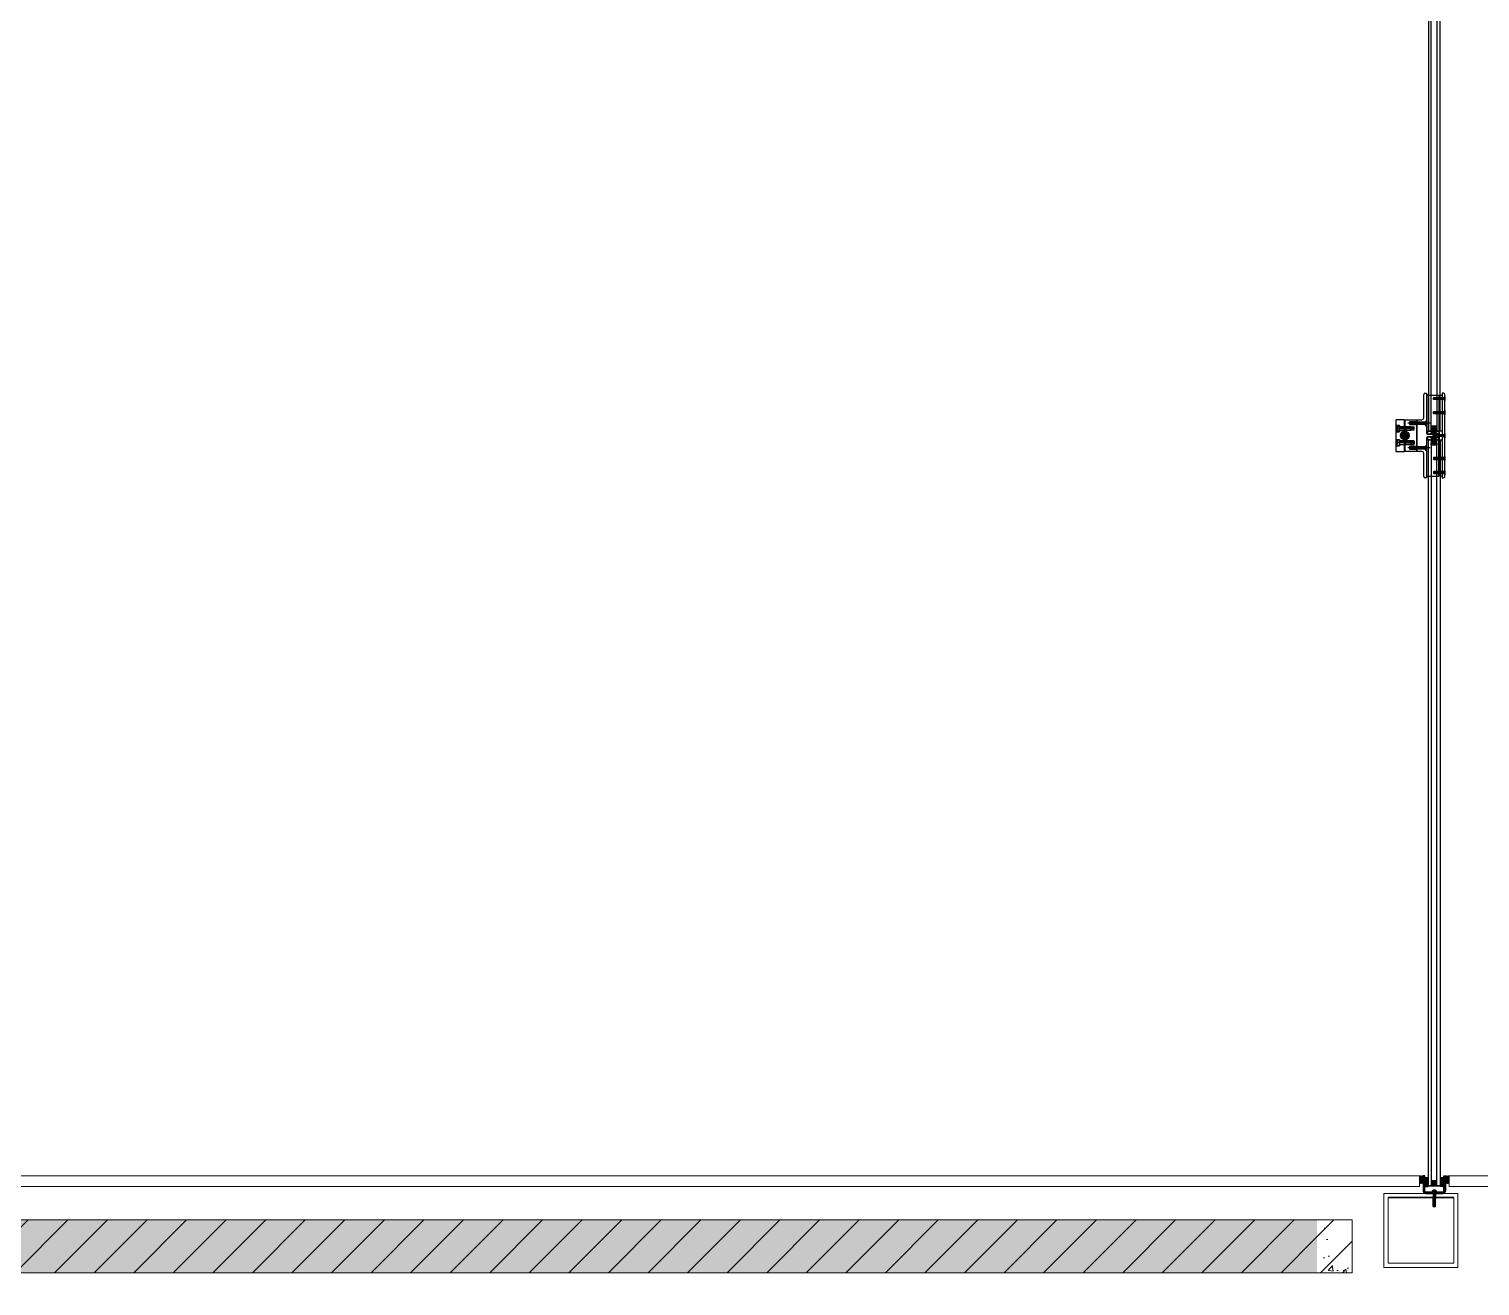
# Model space of a CAD drawing. Header units: inches. Extents: x 13084 to 220150, y 6494 to 167180.
# Drawn here: x 134261 to 138378, y 98767 to 102333 of the extents above; entities that cross this region are included whole.
import ezdxf

# ---------------------------------------------------------------- set-up
doc = ezdxf.new("R2010")
doc.units = ezdxf.units.IN
doc.header["$MEASUREMENT"] = 0
for name, color, linetype, lineweight in [('Ground Floor$0$A-G250-G-Walls-Precast-Concrete', 7, 'Continuous', 15), ('Ground Floor$0$A-G250-M-Walls-Curtain', 251, 'Continuous', 30), ('Ground Floor$0$A-G262-H-Precast-Panel', 251, 'Continuous', 5), ('Ground Floor$0$A-G312-M-Wall-Cladding-Panel', 7, 'Continuous', 9), ('Ground Floor$0$A-G321-M-Window', 251, 'Continuous', 9)]:
    doc.layers.add(name, color=color, linetype=linetype, lineweight=lineweight)
doc.layers.add('Ground Floor$0$A-G321-M-Window-Glaze', color=251, linetype='Continuous')
pattern_1 = [(50, (31615.24, 164129.57), (182.18467, -15.93909), [19.05, -209.55]), (355, (31615.24, 164129.57), (-35.24283, 191.05664), [15.24, -167.64]), (100.451, (31630.42, 164128.24), (146.9425, 175.1167), [16.19, -178.09]), (46.1842, (31615.24, 164180.37), (271.07904, -42.04233), [28.575, -314.325]), (96.6356, (31637.83, 164176.87), (237.40423, 247.42556), [24.285, -267.135]), (351.184, (31615.24, 164180.37), (237.4046, 247.4251), [22.86, -251.46]), (21, (31640.64, 164167.67), (151.61488, -102.26552), [19.05, -209.55]), (326, (31640.64, 164167.67), (61.80203, 184.18797), [15.24, -167.64]), (71.4514, (31653.27, 164159.15), (213.4165, 81.92286), [16.19, -178.09]), (37.5, (31615.24, 164129.57), (3.088603, 84.55504), [0, -165.608, 0, -170.18, 0, -168.275]), (7.5, (31615.24, 164129.57), (66.81966, 100.180575), [0, -97.028, 0, -161.798, 0, -64.135]), (327.5, (31558.6, 164129.57), (135.590595, -5.728744), [0, -63.5, 0, -198.12, 0, -262.89]), (317.5, (31533.2, 164129.57), (148.12918, 25.42649), [0, -82.55, 0, -131.572, 0, -186.69])]

# ---------------------------------------------------------------- blocks, each defined once
blk = doc.blocks.new('Ground Floor$0$curtain-wall')
at = {"layer": 'Ground Floor$0$A-G250-M-Walls-Curtain'}
blk.add_line((1777, -10562), (1963, -10562), dxfattribs=at)
at = {"layer": 'Ground Floor$0$A-G321-M-Window'}
for p, q in [((1765, -10550), (1975, -10550)), ((1765, -10760), (1765, -10550)), ((1777, -10748), (1777, -10562)), ((1963, -10562), (1963, -10748)), ((1975, -10550), (1975, -10760)), ((1975, -10760), (1765, -10760)), ((1963, -10748), (1777, -10748))]:
    blk.add_line(p, q, dxfattribs=at)
at = {"layer": 'Ground Floor$0$A-G321-M-Window-Glaze'}
for p, q in [((1891, -6313.4), (1891, -8386.4)), ((1899, -8386.4), (1899, -6313.4)), ((1915, -6313.4), (1915, -8386.4)), ((1925, -8386.4), (1925, -6313.4)), ((1878, -8349.9), (1878, -8283.9)), ((1882, -8279.9), (1886, -8279.9)), ((1886, -8279.9), (1886, -8391.9)), ((1886, -8284.9), (1921, -8284.9)), ((1886, -8284.9), (1886, -8387.4)), ((1891, -8284.9), (1886, -8284.9)), ((1891, -8387.4), (1891, -8284.9)), ((1906.6, -8291.9), (1906, -8292.5)), ((1906, -8297.3), (1906, -8292.5)), ((1906.6, -8297.9), (1906, -8297.3)), ((1906.6, -8291.9), (1910.6, -8291.9)), ((1910.6, -8297.9), (1906.6, -8297.9)), ((1938, -8294.9), (1907, -8294.9)), ((1910.6, -8291.9), (1910, -8292.5)), ((1910, -8297.3), (1910, -8292.5)), ((1910, -8292.5), (1931, -8292.5)), ((1910.6, -8297.9), (1910, -8297.3)), ((1931, -8297.3), (1910, -8297.3)), ((1910.6, -8297.9), (1910.6, -8291.9)), ((1910.6, -8291.9), (1934.7, -8291.9)), ((1934.7, -8297.9), (1910.6, -8297.9)), ((1921, -8284.9), (1921, -8395.9)), ((1925, -8387.4), (1925, -8284.9)), ((1925, -8284.9), (1930, -8284.9)), ((1930, -8279.9), (1930, -8519.9)), ((1934, -8279.9), (1930, -8279.9)), ((1930, -8284.9), (1930, -8387.4)), ((1931, -8292.5), (1931, -8291.9)), ((1931, -8291.9), (1931, -8297.9)), ((1931, -8297.9), (1931, -8297.3)), ((1934.7, -8291.9), (1937.8, -8288.9)), ((1934.7, -8297.9), (1934.7, -8291.9)), ((1937.8, -8300.9), (1934.7, -8297.9)), ((1938, -8292.6), (1935.5, -8292.6)), ((1938, -8293.7), (1935.5, -8293.7)), ((1938, -8296), (1935.5, -8296)), ((1938, -8297.2), (1935.5, -8297.2)), ((1937.8, -8300.9), (1937.8, -8288.9)), ((1937.8, -8288.9), (1938, -8288.9)), ((1938, -8300.9), (1937.8, -8300.9)), ((1938, -8515.9), (1938, -8283.9)), ((1938, -8288.9), (1938, -8300.9)), ((1938, -8297.3), (1938, -8292.5)), ((1823.5, -8354.9), (1798.5, -8354.9)), ((1798.5, -8354.9), (1798.5, -8444.9)), ((1823.5, -8444.9), (1823.5, -8354.9)), ((1824.5, -8354.9), (1824.5, -8444.9)), ((1825.5, -8444.9), (1825.5, -8354.9)), ((1825.5, -8354.9), (1858, -8354.9)), ((1858, -8354.9), (1858, -8360.9)), ((1858, -8444.9), (1858, -8354.9)), ((1858, -8354.9), (1873, -8354.9)), ((1885.8, -8372.9), (1885.8, -8356.9)), ((1906.6, -8331.9), (1906, -8332.5)), ((1906, -8337.3), (1906, -8332.5)), ((1906.6, -8337.9), (1906, -8337.3)), ((1906.6, -8331.9), (1910.6, -8331.9)), ((1910.6, -8337.9), (1906.6, -8337.9)), ((1938, -8334.9), (1907, -8334.9)), ((1910.6, -8331.9), (1910, -8332.5)), ((1910, -8337.3), (1910, -8332.5)), ((1910, -8332.5), (1931, -8332.5)), ((1910.6, -8337.9), (1910, -8337.3)), ((1931, -8337.3), (1910, -8337.3)), ((1910.6, -8337.9), (1910.6, -8331.9)), ((1910.6, -8331.9), (1934.7, -8331.9)), ((1934.7, -8337.9), (1910.6, -8337.9)), ((1931, -8332.5), (1931, -8331.9)), ((1931, -8331.9), (1931, -8337.9)), ((1931, -8337.9), (1931, -8337.3)), ((1934.7, -8331.9), (1937.8, -8328.9)), ((1934.7, -8337.9), (1934.7, -8331.9)), ((1937.8, -8340.9), (1934.7, -8337.9)), ((1938, -8332.6), (1935.5, -8332.6)), ((1938, -8333.7), (1935.5, -8333.7)), ((1938, -8336), (1935.5, -8336)), ((1938, -8337.2), (1935.5, -8337.2)), ((1937.8, -8340.9), (1937.8, -8328.9)), ((1937.8, -8328.9), (1938, -8328.9)), ((1938, -8340.9), (1937.8, -8340.9)), ((1938, -8328.9), (1938, -8340.9)), ((1938, -8337.3), (1938, -8332.5)), ((1798.5, -8370.9), (1809.5, -8370.9)), ((1798.5, -8388.9), (1809.5, -8388.9)), ((1799.5, -8375.3), (1799.5, -8371.9)), ((1799.5, -8371.9), (1809.5, -8371.9)), ((1799.5, -8384.5), (1799.5, -8375.3)), ((1804.5, -8375.3), (1799.5, -8375.3)), ((1799.5, -8377.6), (1804.5, -8377.6)), ((1850.5, -8379.9), (1799.5, -8379.9)), ((1799.5, -8382.2), (1804.5, -8382.2)), ((1799.5, -8387.9), (1799.5, -8384.5)), ((1799.5, -8384.5), (1804.5, -8384.5)), ((1809.5, -8387.9), (1799.5, -8387.9)), ((1809.5, -8388.9), (1809.5, -8370.9)), ((1809.5, -8371.9), (1809.5, -8374.9)), ((1809.5, -8374.4), (1823.5, -8374.4)), ((1809.5, -8384.9), (1809.5, -8374.9)), ((1809.5, -8374.9), (1849.5, -8374.9)), ((1809.5, -8375.9), (1841.9, -8375.9)), ((1809.5, -8383.9), (1809.5, -8375.9)), ((1809.5, -8383.9), (1841.9, -8383.9)), ((1849.5, -8384.9), (1809.5, -8384.9)), ((1809.5, -8384.9), (1809.5, -8387.9)), ((1809.5, -8385.4), (1823.5, -8385.4)), ((1824.3, -8387.9), (1812.6, -8399.6)), ((1826, -8388), (1812.7, -8401.3)), ((1822.4, -8388.1), (1812.8, -8397.7)), ((1827.5, -8388.2), (1813, -8402.8)), ((1828.9, -8388.7), (1813.4, -8404.2)), ((1819.8, -8388.9), (1813.6, -8395.1)), ((1830.1, -8389.2), (1813.9, -8405.4)), ((1831.2, -8389.9), (1814.6, -8406.5)), ((1832.2, -8390.6), (1815.3, -8407.5)), ((1833.1, -8391.5), (1816.2, -8408.4)), ((1834, -8392.4), (1817.1, -8409.3)), ((1834.7, -8393.4), (1818.1, -8410)), ((1835.3, -8394.6), (1819.3, -8410.6)), ((1835.9, -8395.8), (1820.5, -8411.2)), ((1836.3, -8397.2), (1821.9, -8411.6)), ((1841.6, -8374.9), (1825.5, -8374.9)), ((1825.5, -8384.9), (1841.6, -8384.9)), ((1826.5, -8374.9), (1826.5, -8384.9)), ((1826.5, -8375.9), (1826.5, -8374.9)), ((1850.5, -8375.9), (1826.5, -8375.9)), ((1826.5, -8384.9), (1826.5, -8383.9)), ((1826.5, -8383.9), (1850.5, -8383.9)), ((1896, -8364.9), (1833, -8364.9)), ((1838.6, -8360.9), (1838, -8361.5)), ((1838, -8361.5), (1838, -8368.3)), ((1838, -8368.3), (1838.6, -8368.9)), ((1858, -8360.9), (1838.6, -8360.9)), ((1838.6, -8368.9), (1858, -8368.9)), ((1841.6, -8384.9), (1841.6, -8374.9)), ((1841.9, -8383.9), (1841.9, -8375.9)), ((1841.9, -8375.9), (1845, -8379.9)), ((1841.9, -8383.9), (1845, -8379.9)), ((1843.8, -8360.9), (1843, -8361.7)), ((1849.5, -8374.9), (1850.5, -8375.9)), ((1849.5, -8374.9), (1849.5, -8384.9)), ((1849.5, -8384.9), (1850.5, -8383.9)), ((1850.5, -8383.9), (1850.5, -8375.9)), ((1858, -8368.9), (1858, -8430.9)), ((1881.6, -8368.9), (1881.6, -8360.9)), ((1886, -8362), (1882.5, -8362)), ((1886, -8363.4), (1882.5, -8363.4)), ((1886, -8366.3), (1882.5, -8366.3)), ((1886, -8367.8), (1882.5, -8367.8)), ((1886, -8368.1), (1886, -8361.7)), ((1886, -8387.4), (1891, -8387.4)), ((1890, -8395.9), (1922, -8387.4)), ((1922, -8395.9), (1890, -8387.4)), ((1890, -8395.9), (1918, -8395.9)), ((1891, -8386.4), (1892, -8387.4)), ((1892, -8387.4), (1891, -8386.4)), ((1892, -8387.4), (1898, -8387.4)), ((1898, -8387.4), (1892, -8387.4)), ((1898, -8387.4), (1899, -8386.4)), ((1899, -8386.4), (1898, -8387.4)), ((1899, -8379.4), (1915, -8372.4)), ((1899, -8372.4), (1915, -8379.4)), ((1899, -8379.4), (1899, -8372.4)), ((1899, -8372.4), (1915, -8372.4)), ((1915, -8379.4), (1899, -8379.4)), ((1906.6, -8396.9), (1906, -8397.5)), ((1906, -8397.5), (1906, -8402.3)), ((1910.6, -8396.9), (1906.6, -8396.9)), ((1910.6, -8396.9), (1910, -8397.5)), ((1910, -8402.3), (1910, -8397.5)), ((1910, -8397.5), (1931, -8397.5)), ((1910.6, -8402.9), (1910.6, -8396.9)), ((1910.6, -8396.9), (1934.7, -8396.9)), ((1915, -8372.4), (1915, -8379.4)), ((1915, -8386.4), (1916, -8387.4)), ((1916, -8387.4), (1915, -8386.4)), ((1916, -8387.4), (1924, -8387.4)), ((1924, -8387.4), (1916, -8387.4)), ((1918, -8395.9), (1918, -8403.9)), ((1924, -8387.4), (1925, -8386.4)), ((1925, -8386.4), (1924, -8387.4)), ((1930, -8387.4), (1925, -8387.4)), ((1931, -8397.5), (1931, -8396.9)), ((1931, -8396.9), (1931, -8402.9)), ((1934.7, -8396.9), (1937.8, -8393.9)), ((1934.7, -8402.9), (1934.7, -8396.9)), ((1938, -8397.6), (1935.5, -8397.6)), ((1937.8, -8405.9), (1937.8, -8393.9)), ((1937.8, -8393.9), (1938, -8393.9)), ((1938, -8393.9), (1938, -8405.9)), ((1938, -8402.3), (1938, -8397.5)), ((1798.5, -8410.9), (1809.5, -8410.9)), ((1798.5, -8428.9), (1809.5, -8428.9)), ((1809.5, -8411.9), (1799.5, -8411.9)), ((1799.5, -8411.9), (1799.5, -8415.3)), ((1799.5, -8415.3), (1799.5, -8424.5)), ((1799.5, -8415.3), (1804.5, -8415.3)), ((1799.5, -8417.6), (1804.5, -8417.6)), ((1850.5, -8419.9), (1799.5, -8419.9)), ((1799.5, -8422.2), (1804.5, -8422.2)), ((1804.5, -8424.5), (1799.5, -8424.5)), ((1799.5, -8424.5), (1799.5, -8427.9)), ((1799.5, -8427.9), (1809.5, -8427.9)), ((1809.5, -8410.9), (1809.5, -8428.9)), ((1809.5, -8414.9), (1809.5, -8411.9)), ((1809.5, -8414.4), (1823.5, -8414.4)), ((1809.5, -8414.9), (1809.5, -8424.9)), ((1849.5, -8414.9), (1809.5, -8414.9)), ((1809.5, -8415.9), (1841.9, -8415.9)), ((1809.5, -8415.9), (1809.5, -8423.9)), ((1809.5, -8423.9), (1841.9, -8423.9)), ((1809.5, -8427.9), (1809.5, -8424.9)), ((1809.5, -8424.9), (1849.5, -8424.9)), ((1809.5, -8425.4), (1823.5, -8425.4)), ((1836.5, -8398.7), (1823.4, -8411.8)), ((1836.6, -8400.4), (1825.1, -8411.9)), ((1825.5, -8414.9), (1841.6, -8414.9)), ((1841.6, -8424.9), (1825.5, -8424.9)), ((1826.5, -8424.9), (1826.5, -8414.9)), ((1826.5, -8414.9), (1826.5, -8415.9)), ((1826.5, -8415.9), (1850.5, -8415.9)), ((1850.5, -8423.9), (1826.5, -8423.9)), ((1826.5, -8423.9), (1826.5, -8424.9)), ((1836.3, -8402.4), (1827.1, -8411.6)), ((1835.4, -8405.1), (1829.8, -8410.7)), ((1896, -8434.9), (1833, -8434.9)), ((1838.6, -8430.9), (1838, -8431.5)), ((1838, -8431.5), (1838, -8438.3)), ((1838, -8438.3), (1838.6, -8438.9)), ((1858, -8430.9), (1838.6, -8430.9)), ((1838.6, -8438.9), (1858, -8438.9)), ((1841.6, -8414.9), (1841.6, -8424.9)), ((1841.9, -8415.9), (1841.9, -8423.9)), ((1841.9, -8415.9), (1845, -8419.9)), ((1841.9, -8423.9), (1845, -8419.9)), ((1843.8, -8430.9), (1843, -8431.7)), ((1849.5, -8414.9), (1850.5, -8415.9)), ((1849.5, -8424.9), (1849.5, -8414.9)), ((1849.5, -8424.9), (1850.5, -8423.9)), ((1850.5, -8415.9), (1850.5, -8423.9)), ((1858, -8438.9), (1858, -8444.9)), ((1881.6, -8438.9), (1881.6, -8430.9)), ((1886, -8432), (1882.5, -8432)), ((1886, -8433.4), (1882.5, -8433.4)), ((1886, -8436.3), (1882.5, -8436.3)), ((1886, -8437.8), (1882.5, -8437.8)), ((1885.8, -8442.9), (1885.8, -8426.9)), ((1886, -8407.9), (1886, -8519.9)), ((1886, -8412.4), (1886, -8514.9)), ((1891, -8412.4), (1886, -8412.4)), ((1886, -8438.1), (1886, -8431.7)), ((1890, -8412.4), (1922, -8403.9)), ((1922, -8412.4), (1890, -8403.9)), ((1918, -8403.9), (1890, -8403.9)), ((1891, -8413.4), (1892, -8412.4)), ((1891, -8514.9), (1891, -8412.4)), ((1891, -10527.6), (1891, -8413.4)), ((1892, -8412.4), (1898, -8412.4)), ((1898, -8412.4), (1899, -8413.4)), ((1899, -8413.4), (1899, -10527.6)), ((1899, -8420.4), (1915, -8427.4)), ((1899, -8427.4), (1915, -8420.4)), ((1899, -8427.4), (1899, -8420.4)), ((1899, -8420.4), (1915, -8420.4)), ((1915, -8427.4), (1899, -8427.4)), ((1939.1, -8399.9), (1902.8, -8399.9)), ((1906.6, -8402.9), (1906, -8402.3)), ((1906.6, -8402.9), (1910.6, -8402.9)), ((1938, -8399.9), (1907, -8399.9)), ((1910.6, -8402.9), (1910, -8402.3)), ((1931, -8402.3), (1910, -8402.3)), ((1934.7, -8402.9), (1910.6, -8402.9)), ((1915, -8413.4), (1916, -8412.4)), ((1915, -10527.6), (1915, -8413.4)), ((1915, -8420.4), (1915, -8427.4)), ((1916, -8412.4), (1924, -8412.4)), ((1921, -8514.9), (1921, -8403.9)), ((1924, -8412.4), (1925, -8413.4)), ((1925, -8514.9), (1925, -8412.4)), ((1925, -8412.4), (1930, -8412.4)), ((1925, -8413.4), (1925, -10527.6)), ((1930, -8412.4), (1930, -8514.9)), ((1931, -8402.9), (1931, -8402.3)), ((1937.8, -8405.9), (1934.7, -8402.9)), ((1938, -8398.7), (1935.5, -8398.7)), ((1938, -8401), (1935.5, -8401)), ((1938, -8402.2), (1935.5, -8402.2)), ((1938, -8405.9), (1937.8, -8405.9)), ((1798.5, -8444.9), (1823.5, -8444.9)), ((1858, -8444.9), (1825.5, -8444.9)), ((1873, -8444.9), (1858, -8444.9)), ((1878, -8515.9), (1878, -8449.9)), ((1906.6, -8461.9), (1906, -8462.5)), ((1906, -8462.5), (1906, -8467.3)), ((1906.6, -8467.9), (1906, -8467.3)), ((1910.6, -8461.9), (1906.6, -8461.9)), ((1906.6, -8467.9), (1910.6, -8467.9)), ((1938, -8464.9), (1907, -8464.9)), ((1910.6, -8461.9), (1910, -8462.5)), ((1910, -8462.5), (1910, -8467.3)), ((1931, -8462.5), (1910, -8462.5)), ((1910.6, -8467.9), (1910, -8467.3)), ((1910, -8467.3), (1931, -8467.3)), ((1910.6, -8461.9), (1910.6, -8467.9)), ((1934.7, -8461.9), (1910.6, -8461.9)), ((1910.6, -8467.9), (1934.7, -8467.9)), ((1931, -8467.9), (1931, -8461.9)), ((1931, -8461.9), (1931, -8462.5)), ((1931, -8467.3), (1931, -8467.9)), ((1937.8, -8458.9), (1934.7, -8461.9)), ((1934.7, -8461.9), (1934.7, -8467.9)), ((1934.7, -8467.9), (1937.8, -8470.9)), ((1938, -8462.6), (1935.5, -8462.6)), ((1938, -8463.7), (1935.5, -8463.7)), ((1938, -8466), (1935.5, -8466)), ((1938, -8467.2), (1935.5, -8467.2)), ((1937.8, -8458.9), (1937.8, -8470.9)), ((1938, -8458.9), (1937.8, -8458.9)), ((1937.8, -8470.9), (1938, -8470.9)), ((1938, -8470.9), (1938, -8458.9)), ((1938, -8462.5), (1938, -8467.3)), ((1886, -8519.9), (1882, -8519.9)), ((1886, -8514.9), (1921, -8514.9)), ((1886, -8514.9), (1891, -8514.9)), ((1906.6, -8501.9), (1906, -8502.5)), ((1906, -8502.5), (1906, -8507.3)), ((1906.6, -8507.9), (1906, -8507.3)), ((1910.6, -8501.9), (1906.6, -8501.9)), ((1906.6, -8507.9), (1910.6, -8507.9)), ((1938, -8504.9), (1907, -8504.9)), ((1910.6, -8501.9), (1910, -8502.5)), ((1910, -8502.5), (1910, -8507.3)), ((1931, -8502.5), (1910, -8502.5)), ((1910.6, -8507.9), (1910, -8507.3)), ((1910, -8507.3), (1931, -8507.3)), ((1910.6, -8501.9), (1910.6, -8507.9)), ((1934.7, -8501.9), (1910.6, -8501.9)), ((1910.6, -8507.9), (1934.7, -8507.9)), ((1930, -8514.9), (1925, -8514.9)), ((1930, -8519.9), (1934, -8519.9)), ((1931, -8507.9), (1931, -8501.9)), ((1931, -8501.9), (1931, -8502.5)), ((1931, -8507.3), (1931, -8507.9)), ((1937.8, -8498.9), (1934.7, -8501.9)), ((1934.7, -8501.9), (1934.7, -8507.9)), ((1934.7, -8507.9), (1937.8, -8510.9)), ((1938, -8502.6), (1935.5, -8502.6)), ((1938, -8503.7), (1935.5, -8503.7)), ((1938, -8506), (1935.5, -8506)), ((1938, -8507.2), (1935.5, -8507.2)), ((1937.8, -8498.9), (1937.8, -8510.9)), ((1938, -8498.9), (1937.8, -8498.9)), ((1937.8, -8510.9), (1938, -8510.9)), ((1938, -8510.9), (1938, -8498.9)), ((1938, -8502.5), (1938, -8507.3)), ((1866.4, -10509.4), (1870.5, -10505.4)), ((1866.8, -10508.3), (1873.6, -10515.1)), ((1866.9, -10512.9), (1869, -10515)), ((1867.1, -10513.2), (1874.2, -10506.1)), ((1869, -10505.9), (1876, -10512.9)), ((1869.6, -10515.2), (1876.2, -10508.6)), ((1873.1, -10505.6), (1876.3, -10508.8)), ((1880.6, -10499.9), (1876.6, -10499.9)), ((1876.6, -10499.9), (1876.6, -10544)), ((1876.6, -10504, 0), (1880.6, -10508, 0)), ((1876.6, -10506.2, 0), (1880.6, -10510.2, 0)), ((1876.6, -10510.7, 0), (1880.6, -10514.7, 0)), ((1876.6, -10513, 0), (1880.6, -10517, 0)), ((1876.6, -10517.5, 0), (1880.6, -10521.5, 0)), ((1876.6, -10519.7, 0), (1880.6, -10523.7, 0)), ((1876.6, -10524.2, 0), (1880.6, -10528.2, 0)), ((1876.6, -10526.4, 0), (1880.6, -10530.4, 0)), ((1876.6, -10530.9, 0), (1880.6, -10534.9, 0)), ((1876.6, -10533.2, 0), (1880.6, -10537.2, 0)), ((1876.6, -10537.7, 0), (1880.6, -10541.7, 0)), ((1877, -10499.9, 0), (1880.6, -10503.5, 0)), ((1879.2, -10499.9, 0), (1880.6, -10501.2, 0)), ((1880.6, -10544), (1880.6, -10499.9)), ((1886.7, -10510.8, 0), (1880.6, -10517, 0)), ((1882.2, -10510.8, 0), (1880.6, -10512.5, 0)), ((1890.6, -10510.8), (1880.6, -10510.8)), ((1880.6, -10510.8), (1880.6, -10530.6)), ((1890.6, -10511.5, 0), (1880.6, -10521.5, 0)), ((1890.6, -10516, 0), (1880.6, -10526, 0)), ((1890.6, -10520.5, 0), (1880.6, -10530.5, 0)), ((1880.6, -10530.6), (1890.6, -10530.6)), ((1890.6, -10525, 0), (1885, -10530.6, 0)), ((1890.6, -10529.5, 0), (1889.5, -10530.6, 0)), ((1890.6, -10530.6), (1890.6, -10510.8)), ((1890.6, -10528.6), (1925.4, -10528.6)), ((1892, -10528.6), (1891, -10527.6)), ((1898, -10528.6), (1892, -10528.6)), ((1899, -10527.6), (1898, -10528.6)), ((1899, -10520.6), (1915, -10513.6)), ((1899, -10513.6), (1915, -10520.6)), ((1899, -10513.6), (1915, -10513.6)), ((1899, -10520.6), (1915, -10520.6)), ((1916, -10528.6), (1915, -10527.6)), ((1924, -10528.6), (1916, -10528.6)), ((1925, -10527.6), (1924, -10528.6)), ((1931.6, -10510.8, 0), (1925.4, -10517, 0)), ((1927.1, -10510.8, 0), (1925.4, -10512.6, 0)), ((1925.4, -10530.6), (1925.4, -10510.8)), ((1925.4, -10510.8), (1935.4, -10510.8)), ((1935.4, -10511.5, 0), (1925.4, -10521.5, 0)), ((1935.4, -10516, 0), (1925.4, -10526, 0)), ((1935.4, -10520.5, 0), (1925.4, -10530.5, 0)), ((1935.4, -10530.6), (1925.4, -10530.6)), ((1935.4, -10525, 0), (1929.9, -10530.6, 0)), ((1935.4, -10529.5, 0), (1934.4, -10530.6, 0)), ((1935.4, -10499.9), (1939.4, -10499.9)), ((1935.4, -10544), (1935.4, -10499.9)), ((1935.4, -10502.2, 0), (1939.4, -10506.2, 0)), ((1935.4, -10504.5, 0), (1939.4, -10508.5, 0)), ((1935.4, -10509, 0), (1939.4, -10513, 0)), ((1935.4, -10510.8), (1935.4, -10530.6)), ((1935.4, -10511.2, 0), (1939.4, -10515.2, 0)), ((1935.4, -10515.7, 0), (1939.4, -10519.7, 0)), ((1935.4, -10518, 0), (1939.4, -10522, 0)), ((1935.4, -10522.4, 0), (1939.4, -10526.4, 0)), ((1935.4, -10524.7, 0), (1939.4, -10528.7, 0)), ((1935.4, -10529.2, 0), (1939.4, -10533.2, 0)), ((1935.4, -10531.4, 0), (1939.4, -10535.4, 0)), ((1935.4, -10535.9, 0), (1939.4, -10539.9, 0)), ((1935.4, -10538.2, 0), (1939.4, -10542.2, 0)), ((1937.6, -10499.9, 0), (1939.4, -10501.7, 0)), ((1939.4, -10499.9), (1939.4, -10544)), ((1942.9, -10505.6), (1939.7, -10508.8)), ((1946.4, -10515.2), (1939.8, -10508.6)), ((1947, -10505.9), (1940, -10512.9)), ((1948.9, -10513.2), (1941.8, -10506.1)), ((1949.2, -10508.3), (1942.4, -10515.1)), ((1949.6, -10509.4), (1945.5, -10505.4)), ((1949.1, -10512.9), (1947, -10515)), ((1876.6, -10539.9, 0), (1880.6, -10543.9, 0)), ((1876.6, -10544.4, 0), (1882.2, -10550, 0)), ((1933.4, -10546), (1882.6, -10546)), ((1882.6, -10550), (1933.4, -10550)), ((1882.7, -10546, 0), (1886.7, -10550, 0)), ((1884.9, -10546, 0), (1888.9, -10550, 0)), ((1889.4, -10546, 0), (1893.4, -10550, 0)), ((1891.6, -10546, 0), (1895.6, -10550, 0)), ((1896.1, -10546, 0), (1900.1, -10550, 0)), ((1898.4, -10546, 0), (1902.4, -10550, 0)), ((1902.9, -10546, 0), (1906.9, -10550, 0)), ((1904.1, -10549), (1905, -10554.2)), ((1904.1, -10549), (1911.9, -10549)), ((1904.3, -10544.6), (1904.3, -10546)), ((1904.3, -10544.6), (1911.7, -10544.6)), ((1904.3, -10546), (1911.7, -10546)), ((1905, -10549), (1905, -10564.2)), ((1905, -10560.2), (1905.4, -10561.9)), ((1905, -10564.2), (1905.1, -10560.6)), ((1905, -10564.2), (1905.4, -10565.9)), ((1906.2, -10564.2), (1905, -10564.2)), ((1905, -10587), (1905, -10564.2)), ((1906.2, -10568.2), (1905, -10568.2)), ((1905, -10568.2), (1905.4, -10569.9)), ((1906.2, -10572.2), (1905, -10572.2)), ((1905, -10572.2), (1905.4, -10573.9)), ((1905, -10576.2), (1905.3, -10577.7)), ((1906.2, -10576.2), (1905, -10576.2)), ((1905.1, -10546, 0), (1907, -10547.9, 0)), ((1905.3, -10577.7), (1907.6, -10577.7)), ((1906.1, -10579), (1905.3, -10577.7)), ((1906.4, -10562.4), (1905.4, -10561.9)), ((1906.4, -10566.4), (1905.4, -10565.9)), ((1906.4, -10570.4), (1905.4, -10569.9)), ((1906.4, -10574.4), (1905.4, -10573.9)), ((1908, -10546), (1905.7, -10543.7)), ((1906.4, -10579.4), (1905.8, -10579.8)), ((1906.4, -10580.1), (1905.8, -10579.8)), ((1906, -10562.2), (1906, -10564.2)), ((1906.1, -10566.3), (1906.1, -10568.2)), ((1906.1, -10570.3), (1906.1, -10572.2)), ((1906.1, -10576.2), (1906.1, -10574.3)), ((1906.1, -10579), (1907.6, -10579)), ((1906.3, -10579), (1906.4, -10579.4)), ((1906.4, -10579.4), (1908, -10579)), ((1906.4, -10580.1), (1909.8, -10579.2)), ((1906.6, -10563.8), (1906.6, -10562.8)), ((1906.6, -10567.8), (1906.6, -10566.8)), ((1906.6, -10571.8), (1906.6, -10570.8)), ((1906.6, -10575.8), (1906.6, -10574.8)), ((1906.6, -10580.1), (1906.9, -10581.3)), ((1907, -10547.9, 0), (1909.1, -10550, 0)), ((1907.1, -10549), (1908, -10554.2)), ((1907.6, -10555), (1908.4, -10555)), ((1907.6, -10579), (1907.6, -10555)), ((1907.6, -10556), (1908.4, -10556)), ((1907.6, -10575.2), (1908.4, -10575.2)), ((1907.6, -10575.8), (1908.4, -10575.8)), ((1908, -10543.2), (1908, -10546)), ((1908, -10546), (1910.3, -10543.7)), ((1908.9, -10549), (1908, -10554.2)), ((1908, -10549), (1908, -10554.2)), ((1908.4, -10579), (1908.4, -10555)), ((1910.7, -10577.7), (1908.4, -10577.7)), ((1909.9, -10579), (1908.4, -10579)), ((1909.6, -10579.3), (1909.2, -10580.7)), ((1909.4, -10563.8), (1909.4, -10562.8)), ((1909.4, -10567.8), (1909.4, -10566.8)), ((1909.4, -10571.8), (1909.4, -10570.8)), ((1909.4, -10575.8), (1909.4, -10574.8)), ((1909.6, -10546, 0), (1913.6, -10550, 0)), ((1909.6, -10562.4), (1910, -10562.2)), ((1909.6, -10566.4), (1910.6, -10565.9)), ((1909.6, -10570.4), (1910.6, -10569.9)), ((1909.6, -10574.4), (1910.6, -10573.9)), ((1909.8, -10558.4), (1909.8, -10562.4)), ((1909.8, -10564.2), (1910, -10564.2)), ((1909.8, -10568.2), (1911, -10568.2)), ((1909.8, -10572.2), (1911, -10572.2)), ((1909.8, -10576.2), (1911, -10576.2)), ((1909.8, -10579.2), (1910.4, -10578.9)), ((1909.9, -10566.3), (1909.9, -10568.2)), ((1909.9, -10570.3), (1909.9, -10572.2)), ((1909.9, -10576.2), (1909.9, -10574.3)), ((1909.9, -10579), (1910.7, -10577.7)), ((1910, -10558.7), (1910, -10564.2)), ((1910.1, -10578.7), (1910.4, -10578.9)), ((1910.2, -10557.9), (1911, -10557.8)), ((1911, -10564.2), (1910.6, -10565.9)), ((1911, -10568.2), (1910.6, -10569.9)), ((1911, -10572.2), (1910.6, -10573.9)), ((1911, -10576.2), (1910.7, -10577.7)), ((1911, -10564.2), (1910.8, -10558.6)), ((1911.9, -10549), (1911, -10554.2)), ((1911, -10549), (1911, -10564.2)), ((1911, -10587), (1911, -10564.2)), ((1911.7, -10544.6), (1911.7, -10546)), ((1911.8, -10546, 0), (1915.8, -10550, 0)), ((1916.3, -10546, 0), (1920.3, -10550, 0)), ((1918.6, -10546, 0), (1922.6, -10550, 0)), ((1923.1, -10546, 0), (1925, -10547.9, 0)), ((1925, -10547.9, 0), (1927.1, -10550, 0)), ((1925.3, -10546, 0), (1929.3, -10550, 0)), ((1929.8, -10546, 0), (1933.8, -10550, 0)), ((1932.1, -10546, 0), (1935.6, -10549.6, 0)), ((1935.3, -10544.7, 0), (1938.2, -10547.7, 0)), ((1935.4, -10542.6, 0), (1939, -10546.2, 0)), ((1911, -10587), (1905, -10587)), ((1908, -10588.7), (1905, -10587)), ((1906.9, -10581.3), (1906.3, -10581.6)), ((1906.9, -10582), (1906.3, -10581.6)), ((1907.4, -10583.1), (1906.8, -10583.5)), ((1907.4, -10583.8), (1906.8, -10583.5)), ((1906.9, -10581.3), (1909.2, -10580.7)), ((1906.9, -10582), (1909.2, -10581.4)), ((1907.1, -10581.9), (1907.4, -10583.1)), ((1907.4, -10583.1), (1908.7, -10582.8)), ((1907.4, -10583.8), (1908.7, -10583.5)), ((1908, -10585.3), (1907.6, -10583.8)), ((1908, -10585.3), (1908.5, -10583.6)), ((1911, -10587), (1908, -10588.7)), ((1909, -10581.4), (1908.7, -10582.8)), ((1908.7, -10582.8), (1909.3, -10583.2)), ((1908.7, -10583.5), (1909.3, -10583.2)), ((1909.2, -10580.7), (1909.8, -10581)), ((1909.2, -10581.4), (1909.8, -10581))]:
    blk.add_line(p, q, dxfattribs=at)
at = {"layer": 'Ground Floor$0$A-G321-M-Window-Glaze', "elevation": 0}
for points in [[(1843.8, -8368.9), (1843.8, -8360.9), (1881.6, -8360.9), (1885.8, -8356.9), (1886, -8356.9), (1886, -8372.9), (1885.8, -8372.9), (1881.6, -8368.9), (1843.8, -8368.9), (1843, -8368.1), (1843, -8361.7), (1881.6, -8361.7), (1881.6, -8360.9), (1881.6, -8368.9), (1881.6, -8368.1), (1843, -8368.1)], [(1843.8, -8438.9), (1843.8, -8430.9), (1881.6, -8430.9), (1885.8, -8426.9), (1886, -8426.9), (1886, -8442.9), (1885.8, -8442.9), (1881.6, -8438.9), (1843.8, -8438.9), (1843, -8438.1), (1843, -8431.7), (1881.6, -8431.7), (1881.6, -8430.9), (1881.6, -8438.9), (1881.6, -8438.1), (1843, -8438.1)]]:
    blk.add_lwpolyline(points, dxfattribs=at)
at = {"layer": 'Ground Floor$0$A-G321-M-Window-Glaze'}
for points in [[(1890, -8387.4), (1922, -8387.4), (1922, -8395.9), (1890, -8395.9)], [(1890, -8403.9), (1922, -8403.9), (1922, -8412.4), (1890, -8412.4)]]:
    blk.add_lwpolyline(points, close=True, dxfattribs=at)
for centre, radius in [((1824.6, -8399.9), 12.3), ((1824.6, -8399.9), 12), ((1871.5, -10510.4), 5.14), ((1944.5, -10510.4), 5.14)]:
    blk.add_circle(centre, radius, dxfattribs=at)
for centre, radius, start, end in [((1882, -8283.9), 4, 90, 180), ((1934, -8283.9), 4, 0, 90), ((1938.6, -8294.9), 3.3, 159.5182, 200.4818), ((1938.8, -8293.2), 3.3, 169.9239, 190.0761), ((1938.8, -8296.6), 3.3, 169.9239, 190.0761), ((1873, -8349.9), 5, 270, 0), ((1938.6, -8334.9), 3.3, 159.5182, 200.4818), ((1938.8, -8333.2), 3.3, 169.9239, 190.0761), ((1938.8, -8336.6), 3.3, 169.9239, 190.0761), ((1800, -8376.4), 4.62, 345.5223, 14.4777), ((1800.5, -8379.9), 4.62, 330, 30), ((1800, -8383.3), 4.62, 345.5223, 14.4777), ((1886.7, -8364.9), 4.4, 160.8501, 199.1499), ((1886.8, -8362.7), 4.4, 170.5596, 189.4404), ((1886.8, -8367.1), 4.4, 170.5596, 189.4404), ((1890, -8391.9), 4, 180, 270), ((1907, -8414.6), 35.1, 76.8419, 103.1581), ((1907, -8416.6), 35.1, 76.8419, 103.1581), ((1907, -8416.6), 35.1, 76.8419, 103.1581), ((1907, -8418.6), 35.1, 76.8419, 103.1581), ((1907, -8420.6), 35.1, 76.8419, 103.1581), ((1938.8, -8398.2), 3.3, 169.9239, 190.0761), ((1800, -8416.4), 4.62, 345.5223, 14.4777), ((1800.5, -8419.9), 4.62, 330, 30), ((1800, -8423.4), 4.62, 345.5223, 14.4777), ((1886.7, -8434.9), 4.4, 160.8501, 199.1499), ((1886.8, -8432.7), 4.4, 170.5596, 189.4404), ((1886.8, -8437.1), 4.4, 170.5596, 189.4404), ((1890, -8407.9), 4, 90, 180), ((1907, -8379.2), 35.1, 256.8419, 283.1581), ((1907, -8381.2), 35.1, 256.8419, 283.1581), ((1907, -8383.2), 35.1, 256.8419, 283.1581), ((1907, -8383.2), 35.1, 256.8419, 283.1581), ((1907, -8385.2), 35.1, 256.8419, 283.1581), ((1938.6, -8399.9), 3.3, 159.5182, 200.4818), ((1938.8, -8401.6), 3.3, 169.9239, 190.0761), ((1873, -8449.9), 5, 0, 90), ((1938.6, -8464.9), 3.3, 159.5182, 200.4818), ((1938.8, -8463.2), 3.3, 169.9239, 190.0761), ((1938.8, -8466.6), 3.3, 169.9239, 190.0761), ((1882, -8515.9), 4, 180, 270), ((1934, -8515.9), 4, 270, 0), ((1938.6, -8504.9), 3.3, 159.5182, 200.4818), ((1938.8, -8503.2), 3.3, 169.9239, 190.0761), ((1938.8, -8506.6), 3.3, 169.9239, 190.0761), ((1871.3, -10483.9), 16.8, 251.8031, 288.1793), ((1870.7, -10482.3), 20.5, 256.8812, 286.5423), ((1866.6, -10459.2), 45.8, 269.3976, 282.6), ((1871.5, -10509.7), 6.93, 218.8254, 317.0984), ((1870.9, -10509.6), 8.38, 234.9553, 312.4537), ((1869.7, -10507.5), 11.7, 251.9875, 305.9514), ((1869.4, -10507.2), 13.5, 255.9847, 302.098), ((1885.8, -10494.4), 10.5, 240.2202, 299.7798), ((1886, -10495.5), 10.5, 238.6696, 298.2079), ((1886.3, -10496.5), 10.5, 237.1697, 296.6463), ((1885.8, -10497.4), 10.5, 240.2202, 299.7798), ((1886, -10498.5), 10.5, 238.6696, 298.2079), ((1886.3, -10499.5), 10.5, 237.1697, 296.6463), ((1907, -10564.2), 43.5, 79.3909, 100.6091), ((1907, -10564.2), 41.5, 78.8727, 101.1273), ((1907, -10564.2), 39.5, 78.3008, 101.6992), ((1907, -10564.2), 37.5, 77.6665, 102.3335), ((1930.2, -10494.4), 10.5, 240.2202, 299.7798), ((1930, -10495.5), 10.5, 241.7921, 301.3304), ((1929.7, -10496.5), 10.5, 243.3537, 302.8303), ((1930.2, -10497.4), 10.5, 240.2202, 299.7798), ((1930, -10498.5), 10.5, 241.7921, 301.3304), ((1929.7, -10499.5), 10.5, 243.3537, 302.8303), ((1944.7, -10483.9), 16.8, 251.8207, 288.1969), ((1945.3, -10482.3), 20.5, 253.4577, 283.1188), ((1949.4, -10459.2), 45.8, 257.4, 270.6024), ((1944.5, -10509.7), 6.93, 222.9016, 321.1746), ((1945.1, -10509.6), 8.38, 227.5463, 305.0447), ((1946.3, -10507.5), 11.7, 234.0486, 288.0125), ((1946.6, -10507.2), 13.5, 237.902, 284.0153), ((1882.6, -10544), 6, 180, 270), ((1882.6, -10544), 2, 180, 270), ((1908, -10547.3), 6.72, 10.8549, 169.1451), ((1908, -10547.3), 5.72, 12.7831, 167.2169), ((1908, -10547.3), 4.72, 15.555, 164.445), ((1908, -10549.2), 5.97, 51.0552, 128.9448), ((1906.2, -10563.8), 0.4, 270, 360), ((1906.2, -10567.8), 0.4, 270, 360), ((1906.2, -10571.8), 0.4, 270, 360), ((1906.2, -10575.8), 0.4, 270, 360), ((1906.2, -10562.8), 0.4, 0, 62.5), ((1906.2, -10566.8), 0.4, 0, 62.5), ((1906.2, -10570.8), 0.4, 0, 62.5), ((1906.2, -10574.8), 0.4, 0, 62.5), ((1909.8, -10562.8), 0.4, 117.5, 180), ((1909.8, -10563.8), 0.4, 180, 270), ((1909.8, -10566.8), 0.4, 117.5, 180), ((1909.8, -10567.8), 0.4, 180, 270), ((1909.8, -10570.8), 0.4, 117.5, 180), ((1909.8, -10571.8), 0.4, 180, 270), ((1909.8, -10574.8), 0.4, 117.5, 180), ((1909.8, -10575.8), 0.4, 180, 270), ((1910.3, -10558.4), 0.5, 94.5, 180), ((1910.4, -10558.6), 0.4, 3.7602, 186.1529), ((1933.4, -10544), 6, 270, 0), ((1933.4, -10544), 2, 270, 0)]:
    blk.add_arc(centre, radius, start, end, dxfattribs=at)

msp = doc.modelspace()

# ---------------------------------------------------------------- hatches: boundary and pattern name
at = {"layer": 'Ground Floor$0$A-G262-H-Precast-Panel'}
h = msp.add_hatch(dxfattribs=at)
h.set_pattern_fill('AR-CONC', color=256, style=0)
h.set_pattern_definition(pattern_1)
h.paths.add_polyline_path([(137915.2, 98954.6), (137508.6, 98954.6), (137501, 98804.6), (137915.2, 98804.6)])
h.paths.add_polyline_path([(137508.6, 98954.6), (129712, 98954.6), (129712, 98804.6), (137501, 98804.6)])
h = msp.add_hatch(dxfattribs=at)
h.set_pattern_fill('ANSI31', color=256, scale=25, style=0)
h.set_pattern_definition([(45, (31615.24, 164129.57), (-56.1266, 56.1266), [])])
h.paths.add_polyline_path([(137915.2, 98954.6), (137508.6, 98954.6), (137501, 98804.6), (137915.2, 98804.6)])
h.paths.add_polyline_path([(137508.6, 98954.6), (129712, 98954.6), (129712, 98804.6), (137501, 98804.6)])
h = msp.add_hatch(dxfattribs=at)
h.set_pattern_fill('ANSI31', color=256, scale=25, style=0)
h.set_pattern_definition([(45, (137915.24, 98906.68), (-56.127, 56.127), [])])
h.paths.add_polyline_path([(138015.2, 98954.6), (137915.2, 98954.6), (137915.2, 98804.6), (138015.2, 98804.6)])
h = msp.add_hatch(dxfattribs=at)
h.set_pattern_fill('AR-CONC', color=256, style=0)
h.set_pattern_definition(pattern_1)
h.paths.add_polyline_path([(138015.2, 98954.6), (137915.2, 98954.6), (137915.2, 98804.6), (138015.2, 98804.6)])

# ---------------------------------------------------------------- linework, layer by layer
at = {"layer": 'Ground Floor$0$A-G250-G-Walls-Precast-Concrete'}
msp.add_lwpolyline([(138015.2, 98804.6), (122615.2, 98804.6), (122615.2, 98954.6), (138015.2, 98954.6)], close=True, dxfattribs=at)
at = {"layer": 'Ground Floor$0$A-G312-M-Wall-Cladding-Panel'}
msp.add_lwpolyline([(138290.1, 99079.6), (147365.2, 99079.6), (147365.2, 101529.6), (147865.2, 101529.6), (147865.2, 101304.6), (147835.2, 101304.6), (147835.2, 101499.6), (147395.2, 101499.6), (147395.2, 99049.6), (138290.1, 99049.6), (138290.1, 99079.6)], dxfattribs=at)
at = {"layer": 'Ground Floor$0$A-G312-M-Wall-Cladding-Panel', "elevation": 0}
msp.add_lwpolyline([(138206.3, 99049.6), (138206.3, 99079.6), (122490.2, 99079.6), (122490.2, 93204.6), (129030.2, 93204.6), (129030.2, 94179.6), (129000.2, 94179.6), (129000.2, 93234.6), (122520.2, 93234.6), (122520.2, 99049.6), (138206.3, 99049.6)], dxfattribs=at)

# ---------------------------------------------------------------- block references
at = {"layer": 'Ground Floor$0$A-G321-M-Window-Glaze'}
msp.add_blockref('Ground Floor$0$curtain-wall', (136340.2, 109579.7), dxfattribs=at)

doc.saveas('drawing.dxf')
